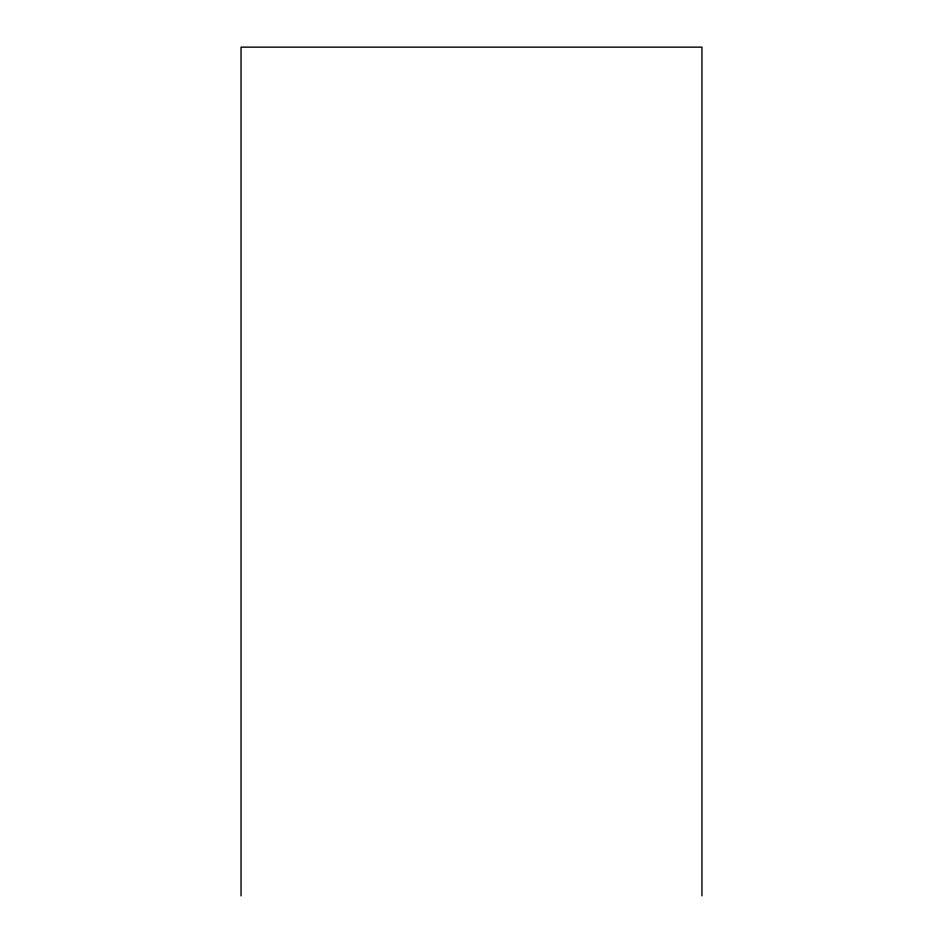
<?xml version="1.0" encoding="UTF-8"?>
<svg xmlns="http://www.w3.org/2000/svg" width="943" height="943" viewBox="0 0 943 943"><rect width="100%" height="100%" fill="white"/><g stroke="black" fill="none" stroke-linecap="round" stroke-linejoin="round"><path stroke-width="1.41" d="M701.957 895.85L701.957 47.15L241.043 47.15L241.043 895.85"/></g></svg>
